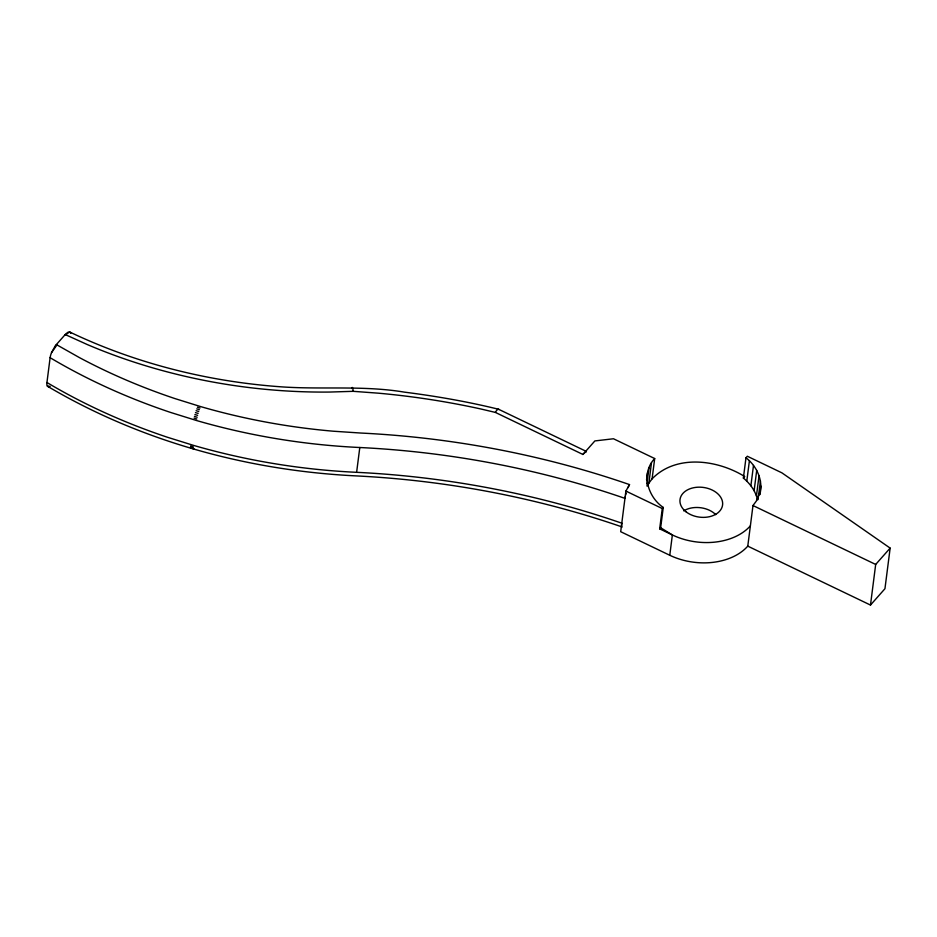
<?xml version="1.0" encoding="UTF-8"?>
<svg xmlns="http://www.w3.org/2000/svg" width="937" height="937" viewBox="0 0 937 937"><rect width="100%" height="100%" fill="white"/><g stroke="black" fill="none" stroke-linecap="round" stroke-linejoin="round"><path stroke-width="1.41" d="M622.238 526.992C536.468 497.418 446.445 480.376 355.837 475.879C248.2 470.597 141.018 441.456 47.963 386.524L47.365 386.079A11.982 3.713 -64.2 0 1 46.944 382.507L50.118 357.7A10.284 3.186 -64.2 0 1 51.523 352.652L55.26 345.823L65.227 334.556L87.176 344.5A431.922 301.655 7.3 0 0 329.754 392.053L353.19 391.326L378.302 393.177A572.823 400.076 7.3 0 1 480.564 408.919L495.322 412.397L582.908 454.457L594.878 440.929L613.477 438.762L654.694 458.544C640.662 473.162 647.736 496.95 663.255 507.432L660.655 527.742L659.671 528.855L672.368 534.957A57.204 39.951 7.3 0 0 750.385 525.833M759.942 494.127C763.362 480.458 756.85 466.193 745.981 457.771L747.328 456.249L781.903 472.845L890.15 548.11L884.95 588.717L870.485 605.056L747.773 546.142A57.204 39.951 7.3 0 1 669.768 555.266L620.692 531.701L625.893 491.082L629.512 484.593A685.31 478.631 7.3 0 0 360.71 433.035L333.431 431.219A485.108 338.807 7.3 0 1 200.623 406.588L175.114 398.635A485.108 338.807 7.3 0 1 79.247 357.501L56.29 344.535M621.781 523.186A675.589 471.838 7.3 0 0 356.622 472.318L359.796 447.511A495.368 345.976 7.3 0 1 196.583 420.537L170.534 412.421A495.368 345.976 7.3 0 1 50.118 357.7M646.553 479.955L647.479 472.705M646.963 483.621L649.001 467.657M646.975 486.069L647.35 483.164M647.631 485.565L648.861 483.176L651.461 462.866M648.861 483.176L652.093 478.854L654.694 458.544M659.671 528.855L662.272 508.545L663.255 507.432M669.768 555.266L672.368 534.957L660.655 527.742M757.494 499.761C755.655 491.105 750.115 483.633 743.381 478.081L745.981 457.771M746.801 481.091L749.401 460.793M750.888 485.753L753.489 465.443M754.121 490.683L756.721 470.386M747.773 546.142L752.985 505.535L756.335 501.061L760.317 491.234M756.452 495.825L759.064 475.516M758.033 499.62L760.446 480.763M759.755 494.736L760.867 486.034M870.485 605.056L875.685 564.449L890.15 548.11M51.523 352.652L56.97 344.921M652.093 478.854C676.139 454 717.637 459.727 744.728 476.558L743.381 478.081M65.602 334.72L69.643 331.967C135.315 363.31 207.03 381.347 279.519 386.712C321.18 389.839 363.029 385.189 404.456 392.146C436.08 396.164 467.551 401.622 498.519 409.235L585.988 451.236M65.227 334.556L67.722 332.377L69.643 331.967A13.259 4.111 -64.2 0 1 70.72 333.385M47.365 386.079L50.188 386.419M47.963 386.524L49.099 386.735M626.677 491.316L625.893 491.082L662.272 508.545M197.449 407.232L200.003 408.028M196.758 408.883L199.358 409.692M196.091 410.687L198.738 411.519M195.47 412.596L198.152 413.428M194.908 414.517L197.625 415.36M194.427 416.391L197.18 417.246M194.064 418.125L196.817 418.991M190.504 446L193.256 446.855M190.516 447.16L193.256 448.015M190.691 447.921L194.1 448.975M752.985 505.535L875.685 564.449M683.729 510.876A21.457 14.98 7.3 0 1 715.763 514.636M359.796 447.511A675.589 471.838 7.3 0 1 624.956 498.379A10.295 1.991 -71.6 0 1 625.202 496.833M625.588 495.099A10.295 1.991 -71.6 0 1 626.08 493.237M356.622 472.318A495.368 345.976 7.3 0 1 193.397 445.344L167.348 437.228A495.368 345.976 7.3 0 1 46.944 382.507M351.68 388.48A13.282 1.429 -88.8 0 1 353.179 391.326M495.322 412.397A13.469 2.811 -70.7 0 1 498.519 409.223A13.2 2.752 -70.7 0 1 498.952 409.621M582.908 454.457A13.259 4.076 -64.4 0 1 586.433 451.833M628.059 487.638A10.237 1.979 -71.6 0 1 629.512 484.593M621.688 525.868A11.958 2.319 -71.6 0 1 621.781 523.186M686.06 511.825A21.457 14.98 7.3 0 0 721.888 507.631A21.457 14.98 7.3 0 0 695.957 487.357A21.457 14.98 7.3 0 0 686.06 511.825"/></g></svg>
